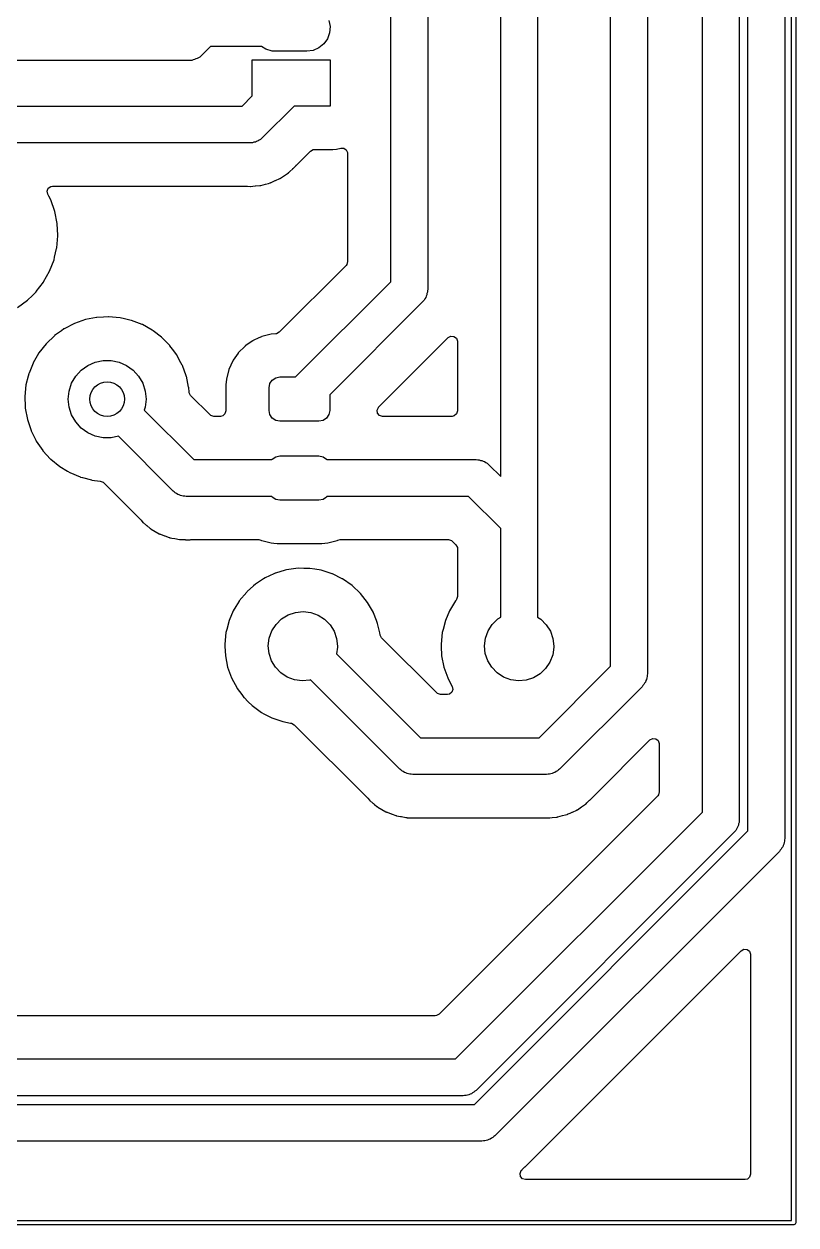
# Model space of a CAD drawing. Extents: x 86.3 to 160.1, y -151.8 to -76.2.
# Drawn here: x 142.22 to 160.07, y -151.81 to -124.04 of the extents above; entities that cross this region are included whole.
import ezdxf

# ---------------------------------------------------------------- set-up
doc = ezdxf.new("R2010")
doc.units = 0
doc.layers.add('BLACK', color=7, linetype='CONTINUOUS')

msp = doc.modelspace()

# ---------------------------------------------------------------- linework, layer by layer
at = {"layer": 'BLACK', "linetype": 'CONTINUOUS'}
for p, q in [((159.97, -151.715), (159.97, -76.25)), ((160.07, -76.2), (160.07, -151.765)), ((159.81, -78.74), (159.81, -142.875)), ((158.96, -142.699), (158.96, -78.916)), ((157.91, -142.264), (157.91, -79.351)), ((158.76, -79.1749), (158.76, -142.44)), ((150.705, -129.999), (150.705, -122.731)), ((151.555, -122.555), (151.555, -130.175)), ((153.245, -134.506), (153.245, -122.731)), ((154.095, -122.555), (154.095, -137.758)), ((155.785, -138.889), (155.785, -122.731)), ((156.635, -122.555), (156.635, -139.065)), ((149.27, -123.959), (149.299, -124.101)), ((149.299, -124.101), (149.288, -124.246)), ((149.239, -124.383), (149.155, -124.501)), ((149.288, -124.246), (149.239, -124.383)), ((146.536, -124.56), (146.335, -124.761)), ((147.715, -124.56), (146.536, -124.56)), ((147.817, -124.623), (147.715, -124.56)), ((147.957, -124.664), (147.817, -124.623)), ((148.035, -124.67), (147.957, -124.664)), ((148.765, -124.67), (148.035, -124.67)), ((148.909, -124.65), (148.765, -124.67)), ((149.042, -124.592), (148.909, -124.65)), ((149.155, -124.501), (149.042, -124.592)), ((146.034, -124.885), (141.26, -124.885)), ((146.067, -124.88), (146.034, -124.885)), ((146.101, -124.88), (146.067, -124.88)), ((146.133, -124.869), (146.101, -124.88)), ((146.166, -124.864), (146.133, -124.869)), ((146.196, -124.849), (146.166, -124.864)), ((146.227, -124.839), (146.196, -124.849)), ((146.254, -124.819), (146.227, -124.839)), ((146.284, -124.804), (146.254, -124.819)), ((146.308, -124.78), (146.284, -124.804)), ((146.335, -124.761), (146.308, -124.78)), ((147.5, -125.704), (147.5, -124.87)), ((147.5, -124.87), (149.3, -124.87)), ((149.3, -124.87), (149.3, -125.94)), ((147.264, -125.94), (147.5, -125.704)), ((141.902, -125.94), (147.264, -125.94)), ((148.466, -125.94), (147.74, -126.666)), ((149.3, -125.94), (148.466, -125.94)), ((147.44, -126.79), (141.898, -126.79)), ((147.473, -126.785), (147.44, -126.79)), ((147.506, -126.785), (147.473, -126.785)), ((147.538, -126.774), (147.506, -126.785)), ((147.571, -126.769), (147.538, -126.774)), ((147.601, -126.754), (147.571, -126.769)), ((147.633, -126.744), (147.601, -126.754)), ((147.66, -126.724), (147.633, -126.744)), ((147.689, -126.709), (147.66, -126.724)), ((147.713, -126.685), (147.689, -126.709)), ((147.74, -126.666), (147.713, -126.685)), ((149.446, -126.932), (149.478, -126.929)), ((149.478, -126.929), (149.52, -126.918)), ((149.52, -126.918), (149.544, -126.911)), ((149.544, -126.911), (149.615, -126.911)), ((149.615, -126.911), (149.674, -126.95)), ((148.528, -127.293), (148.844, -126.977)), ((148.844, -126.977), (148.906, -126.943)), ((148.906, -126.943), (148.933, -126.94)), ((148.933, -126.94), (149.358, -126.94)), ((149.358, -126.94), (149.361, -126.94)), ((149.361, -126.94), (149.446, -126.932)), ((149.361, -126.94), (149.361, -126.94)), ((149.674, -126.95), (149.703, -127.015)), ((149.703, -127.015), (149.704, -127.032)), ((149.704, -127.032), (149.704, -129.532)), ((148.245, -127.541), (148.336, -127.48)), ((148.336, -127.48), (148.34, -127.476)), ((148.34, -127.476), (148.344, -127.473)), ((148.344, -127.473), (148.344, -127.473)), ((148.344, -127.473), (148.345, -127.473)), ((148.345, -127.472), (148.348, -127.47)), ((148.345, -127.473), (148.345, -127.472)), ((148.348, -127.47), (148.352, -127.467)), ((148.352, -127.467), (148.37, -127.45)), ((148.37, -127.45), (148.434, -127.387)), ((148.434, -127.387), (148.436, -127.385)), ((148.436, -127.385), (148.45, -127.372)), ((148.45, -127.372), (148.511, -127.313)), ((148.511, -127.313), (148.516, -127.307)), ((148.516, -127.307), (148.528, -127.293)), ((147.7, -127.772), (147.807, -127.743)), ((147.807, -127.743), (147.808, -127.742)), ((147.808, -127.742), (147.875, -127.725)), ((147.875, -127.725), (147.91, -127.716)), ((147.91, -127.716), (147.915, -127.714)), ((147.91, -127.716), (147.91, -127.716)), ((147.915, -127.714), (147.92, -127.712)), ((147.92, -127.712), (147.924, -127.711)), ((147.924, -127.711), (147.929, -127.709)), ((147.929, -127.709), (147.934, -127.708)), ((147.934, -127.708), (147.939, -127.705)), ((147.939, -127.705), (147.981, -127.685)), ((147.939, -127.705), (147.939, -127.705)), ((147.981, -127.685), (148.033, -127.661)), ((148.033, -127.661), (148.035, -127.66)), ((148.035, -127.66), (148.135, -127.615)), ((148.135, -127.615), (148.14, -127.612)), ((148.14, -127.612), (148.144, -127.61)), ((148.144, -127.61), (148.148, -127.607)), ((148.148, -127.607), (148.153, -127.605)), ((148.153, -127.605), (148.243, -127.542)), ((148.243, -127.542), (148.245, -127.541)), ((142.756, -127.905), (142.782, -127.839)), ((142.77, -127.975), (142.756, -127.905)), ((142.796, -128.025), (142.77, -127.975)), ((142.782, -127.839), (142.84, -127.798)), ((142.839, -128.109), (142.796, -128.025)), ((142.84, -127.798), (142.882, -127.79)), ((142.882, -127.79), (147.384, -127.79)), ((147.384, -127.79), (147.393, -127.791)), ((147.393, -127.791), (147.454, -127.795)), ((147.454, -127.795), (147.454, -127.795)), ((147.454, -127.795), (147.46, -127.796)), ((147.46, -127.796), (147.513, -127.79)), ((147.513, -127.79), (147.569, -127.785)), ((147.569, -127.785), (147.571, -127.785)), ((147.571, -127.785), (147.675, -127.776)), ((147.675, -127.776), (147.681, -127.775)), ((147.675, -127.776), (147.675, -127.776)), ((147.681, -127.775), (147.686, -127.774)), ((147.686, -127.774), (147.69, -127.773)), ((147.69, -127.773), (147.695, -127.772)), ((147.695, -127.772), (147.7, -127.772)), ((142.933, -128.376), (142.839, -128.109)), ((142.988, -128.654), (142.933, -128.376)), ((142.989, -128.658), (142.988, -128.654)), ((143.003, -128.925), (142.989, -128.658)), ((142.989, -128.658), (142.989, -128.658)), ((142.98, -129.219), (143.004, -128.936)), ((143.004, -128.936), (143.003, -128.925)), ((142.93, -129.434), (142.976, -129.233)), ((142.976, -129.233), (142.98, -129.219)), ((142.813, -129.759), (142.916, -129.495)), ((142.916, -129.495), (142.93, -129.434)), ((149.668, -129.621), (148.121, -131.168)), ((149.684, -129.6), (149.668, -129.621)), ((149.704, -129.532), (149.684, -129.6)), ((142.675, -130.006), (142.813, -129.759)), ((142.409, -130.324), (142.503, -130.231)), ((142.503, -130.231), (142.506, -130.227)), ((142.506, -130.227), (142.672, -130.009)), ((142.506, -130.227), (142.506, -130.227)), ((142.672, -130.009), (142.675, -130.006)), ((142.672, -130.009), (142.672, -130.009)), ((148.501, -132.202), (150.705, -129.999)), ((151.55, -130.241), (151.539, -130.273)), ((151.555, -130.175), (151.55, -130.208)), ((151.55, -130.208), (151.55, -130.241)), ((142.074, -130.598), (142.301, -130.43)), ((142.301, -130.43), (142.314, -130.417)), ((142.314, -130.417), (142.409, -130.324)), ((151.431, -130.476), (149.29, -132.616)), ((151.45, -130.448), (151.431, -130.476)), ((151.474, -130.425), (151.45, -130.448)), ((151.489, -130.395), (151.474, -130.425)), ((151.509, -130.368), (151.489, -130.395)), ((151.519, -130.336), (151.509, -130.368)), ((151.534, -130.306), (151.519, -130.336)), ((151.539, -130.273), (151.534, -130.306)), ((144.061, -130.816), (143.906, -130.825)), ((144.17, -130.81), (144.061, -130.816)), ((144.175, -130.81), (144.17, -130.81)), ((144.17, -130.81), (144.17, -130.81)), ((144.443, -130.833), (144.175, -130.81)), ((143.146, -131.093), (143.091, -131.132)), ((143.149, -131.09), (143.146, -131.093)), ((143.146, -131.093), (143.146, -131.093)), ((143.388, -130.966), (143.149, -131.09)), ((143.642, -130.877), (143.388, -130.966)), ((143.647, -130.876), (143.642, -130.877)), ((143.902, -130.826), (143.647, -130.876)), ((143.647, -130.876), (143.647, -130.876)), ((143.906, -130.825), (143.902, -130.826)), ((143.902, -130.826), (143.902, -130.826)), ((144.546, -130.857), (144.443, -130.833)), ((144.701, -130.893), (144.546, -130.857)), ((144.705, -130.894), (144.701, -130.893)), ((144.701, -130.893), (144.701, -130.893)), ((144.767, -130.918), (144.705, -130.894)), ((144.952, -130.989), (144.767, -130.918)), ((144.956, -130.991), (144.952, -130.989)), ((144.952, -130.989), (144.952, -130.989)), ((144.96, -130.993), (144.956, -130.991)), ((145.187, -131.12), (144.96, -130.993)), ((144.96, -130.993), (144.96, -130.993)), ((142.927, -131.25), (142.743, -131.426)), ((142.93, -131.247), (142.927, -131.25)), ((142.927, -131.25), (142.927, -131.25)), ((143.091, -131.132), (142.93, -131.247)), ((145.191, -131.122), (145.187, -131.12)), ((145.21, -131.137), (145.191, -131.122)), ((145.399, -131.281), (145.21, -131.137)), ((145.405, -131.286), (145.399, -131.281)), ((145.594, -131.478), (145.405, -131.286)), ((147.513, -131.365), (147.339, -131.486)), ((147.518, -131.362), (147.513, -131.365)), ((147.513, -131.365), (147.513, -131.365)), ((147.651, -131.301), (147.518, -131.362)), ((147.716, -131.271), (147.651, -131.301)), ((147.721, -131.269), (147.716, -131.271)), ((147.716, -131.271), (147.716, -131.271)), ((147.937, -131.213), (147.721, -131.269)), ((148.042, -131.205), (147.937, -131.213)), ((148.058, -131.202), (148.042, -131.205)), ((148.121, -131.168), (148.058, -131.202)), ((150.422, -132.899), (152.029, -131.292)), ((152.029, -131.292), (152.092, -131.258)), ((152.092, -131.258), (152.163, -131.263)), ((152.163, -131.263), (152.219, -131.305)), ((152.219, -131.305), (152.244, -131.372)), ((152.244, -131.372), (152.244, -131.381)), ((142.569, -131.644), (142.529, -131.713)), ((142.736, -131.433), (142.569, -131.644)), ((142.743, -131.426), (142.736, -131.433)), ((145.596, -131.481), (145.594, -131.478)), ((145.652, -131.557), (145.596, -131.481)), ((145.596, -131.481), (145.596, -131.481)), ((145.754, -131.694), (145.652, -131.557)), ((147.174, -131.652), (147.061, -131.813)), ((147.177, -131.647), (147.174, -131.652)), ((147.174, -131.652), (147.174, -131.652)), ((147.335, -131.489), (147.177, -131.647)), ((147.339, -131.486), (147.335, -131.489)), ((147.339, -131.486), (147.339, -131.486)), ((152.244, -131.381), (152.244, -132.988)), ((142.432, -131.881), (142.338, -132.113)), ((142.434, -131.877), (142.432, -131.881)), ((142.436, -131.873), (142.434, -131.877)), ((142.529, -131.713), (142.436, -131.873)), ((142.436, -131.873), (142.436, -131.873)), ((143.695, -131.936), (143.867, -131.859)), ((143.867, -131.859), (144.051, -131.82)), ((144.051, -131.82), (144.239, -131.82)), ((144.239, -131.82), (144.423, -131.859)), ((144.423, -131.859), (144.595, -131.936)), ((145.756, -131.698), (145.754, -131.694)), ((145.85, -131.873), (145.756, -131.698)), ((145.882, -131.931), (145.85, -131.873)), ((145.883, -131.935), (145.882, -131.931)), ((147.049, -131.83), (146.956, -132.033)), ((147.061, -131.813), (147.049, -131.83)), ((142.319, -132.183), (142.268, -132.387)), ((142.332, -132.131), (142.319, -132.183)), ((142.333, -132.126), (142.332, -132.131)), ((142.332, -132.131), (142.332, -132.131)), ((142.338, -132.113), (142.333, -132.126)), ((143.323, -132.349), (143.417, -132.186)), ((143.417, -132.186), (143.543, -132.046)), ((143.543, -132.046), (143.695, -131.936)), ((144.595, -131.936), (144.747, -132.046)), ((144.747, -132.046), (144.873, -132.186)), ((144.873, -132.186), (144.967, -132.349)), ((145.971, -132.174), (145.883, -131.935)), ((145.883, -131.935), (145.883, -131.935)), ((145.975, -132.183), (145.971, -132.174)), ((145.976, -132.188), (145.975, -132.183)), ((146.029, -132.435), (145.976, -132.188)), ((146.956, -132.033), (146.901, -132.25)), ((148.044, -132.222), (148.14, -132.202)), ((148.14, -132.202), (148.501, -132.202)), ((142.268, -132.387), (142.241, -132.655)), ((143.265, -132.528), (143.323, -132.349)), ((144.967, -132.349), (145.025, -132.528)), ((146.031, -132.447), (146.029, -132.435)), ((146.032, -132.451), (146.031, -132.447)), ((146.039, -132.549), (146.032, -132.451)), ((146.89, -132.387), (146.889, -132.39)), ((146.889, -132.39), (146.889, -132.988)), ((146.901, -132.255), (146.89, -132.387)), ((146.901, -132.25), (146.901, -132.255)), ((147.89, -132.452), (147.909, -132.357)), ((147.89, -132.977), (147.89, -132.452)), ((147.909, -132.357), (147.963, -132.276)), ((147.963, -132.276), (148.044, -132.222)), ((142.241, -132.655), (142.241, -132.66)), ((142.241, -132.66), (142.25, -132.885)), ((143.245, -132.715), (143.265, -132.528)), ((143.265, -132.902), (143.245, -132.715)), ((145.025, -132.528), (145.045, -132.715)), ((145.045, -132.715), (145.025, -132.902)), ((146.041, -132.567), (146.039, -132.549)), ((146.075, -132.629), (146.041, -132.567)), ((146.524, -133.078), (146.075, -132.629)), ((149.29, -132.616), (149.29, -132.977)), ((142.25, -132.885), (142.251, -132.924)), ((142.251, -132.924), (142.3, -133.189)), ((143.323, -133.081), (143.265, -132.902)), ((145.025, -132.902), (145.003, -132.972)), ((145.003, -132.972), (146.146, -134.115)), ((146.889, -132.988), (146.869, -133.057)), ((147.909, -133.073), (147.89, -132.977)), ((149.29, -132.977), (149.271, -133.073)), ((150.386, -132.971), (150.415, -132.906)), ((150.396, -133.041), (150.386, -132.971)), ((150.443, -133.094), (150.396, -133.041)), ((150.415, -132.906), (150.422, -132.899)), ((152.244, -132.988), (152.224, -133.057)), ((142.3, -133.189), (142.385, -133.444)), ((143.417, -133.244), (143.323, -133.081)), ((143.543, -133.384), (143.417, -133.244)), ((146.545, -133.094), (146.524, -133.078)), ((146.613, -133.114), (146.545, -133.094)), ((146.763, -133.114), (146.613, -133.114)), ((146.816, -133.103), (146.763, -133.114)), ((146.869, -133.057), (146.816, -133.103)), ((147.963, -133.154), (147.909, -133.073)), ((148.044, -133.208), (147.963, -133.154)), ((148.14, -133.227), (148.044, -133.208)), ((149.04, -133.227), (148.14, -133.227)), ((149.136, -133.208), (149.04, -133.227)), ((149.217, -133.154), (149.136, -133.208)), ((149.271, -133.073), (149.217, -133.154)), ((150.511, -133.114), (150.443, -133.094)), ((152.118, -133.114), (150.511, -133.114)), ((152.171, -133.103), (152.118, -133.114)), ((152.224, -133.057), (152.171, -133.103)), ((142.385, -133.444), (142.387, -133.448)), ((142.387, -133.448), (142.387, -133.448)), ((142.387, -133.448), (142.494, -133.663)), ((143.695, -133.494), (143.543, -133.384)), ((143.867, -133.571), (143.695, -133.494)), ((144.051, -133.61), (143.867, -133.571)), ((144.404, -133.575), (144.239, -133.61)), ((145.669, -134.841), (144.404, -133.575)), ((142.494, -133.663), (142.505, -133.685)), ((142.505, -133.685), (142.658, -133.906)), ((144.239, -133.61), (144.051, -133.61)), ((142.658, -133.906), (142.661, -133.91)), ((142.661, -133.91), (142.838, -134.101)), ((142.838, -134.101), (142.838, -134.101)), ((142.838, -134.101), (142.841, -134.104)), ((142.841, -134.104), (143.049, -134.274)), ((146.146, -134.115), (147.954, -134.115)), ((147.954, -134.115), (147.963, -134.101)), ((147.963, -134.101), (148.044, -134.047)), ((148.044, -134.047), (148.14, -134.028)), ((148.14, -134.028), (149.04, -134.028)), ((149.04, -134.028), (149.136, -134.047)), ((149.136, -134.047), (149.217, -134.101)), ((149.217, -134.101), (149.226, -134.115)), ((149.226, -134.115), (152.677, -134.115)), ((152.677, -134.115), (152.711, -134.12)), ((152.711, -134.12), (152.744, -134.12)), ((152.744, -134.12), (152.776, -134.131)), ((152.776, -134.131), (152.809, -134.136)), ((152.809, -134.136), (152.839, -134.151)), ((152.839, -134.151), (152.87, -134.161)), ((143.049, -134.274), (143.053, -134.276)), ((143.053, -134.276), (143.053, -134.276)), ((143.053, -134.276), (143.229, -134.382)), ((143.229, -134.382), (143.28, -134.413)), ((143.28, -134.413), (143.284, -134.414)), ((143.284, -134.414), (143.284, -134.414)), ((143.284, -134.414), (143.524, -134.516)), ((152.87, -134.161), (152.898, -134.181)), ((152.898, -134.181), (152.927, -134.196)), ((152.927, -134.196), (152.951, -134.22)), ((152.951, -134.22), (152.978, -134.239)), ((152.978, -134.239), (153.245, -134.506)), ((143.524, -134.516), (143.524, -134.516)), ((143.524, -134.516), (143.528, -134.518)), ((143.528, -134.518), (143.575, -134.53)), ((143.575, -134.53), (143.784, -134.585)), ((143.784, -134.585), (143.784, -134.585)), ((143.784, -134.585), (143.788, -134.587)), ((143.788, -134.587), (143.792, -134.587)), ((143.792, -134.587), (143.792, -134.587)), ((143.792, -134.587), (143.986, -134.61)), ((143.986, -134.61), (144.051, -134.638)), ((144.051, -134.638), (144.06, -134.646)), ((144.06, -134.646), (144.923, -135.509)), ((145.697, -134.86), (145.669, -134.841)), ((145.72, -134.884), (145.697, -134.86)), ((145.75, -134.899), (145.72, -134.884)), ((145.777, -134.919), (145.75, -134.899)), ((145.809, -134.929), (145.777, -134.919)), ((145.839, -134.944), (145.809, -134.929)), ((145.872, -134.949), (145.839, -134.944)), ((145.904, -134.96), (145.872, -134.949)), ((145.937, -134.96), (145.904, -134.96)), ((145.97, -134.965), (145.937, -134.96)), ((147.954, -134.965), (145.97, -134.965)), ((147.963, -134.979), (147.954, -134.965)), ((148.044, -135.033), (147.963, -134.979)), ((149.217, -134.979), (149.136, -135.033)), ((149.226, -134.965), (149.217, -134.979)), ((152.501, -134.965), (149.226, -134.965)), ((153.245, -135.709), (152.501, -134.965)), ((148.14, -135.052), (148.044, -135.033)), ((149.04, -135.052), (148.14, -135.052)), ((149.136, -135.033), (149.04, -135.052)), ((144.923, -135.509), (144.929, -135.515)), ((144.929, -135.515), (144.973, -135.566)), ((144.973, -135.566), (144.977, -135.569)), ((144.977, -135.569), (144.977, -135.569)), ((144.977, -135.569), (145.058, -135.635)), ((145.058, -135.635), (145.059, -135.637)), ((145.059, -135.637), (145.143, -135.708)), ((145.143, -135.708), (145.148, -135.71)), ((145.148, -135.71), (145.152, -135.713)), ((145.152, -135.713), (145.156, -135.716)), ((145.156, -135.716), (145.16, -135.719)), ((145.16, -135.719), (145.255, -135.774)), ((145.255, -135.774), (145.257, -135.774)), ((145.257, -135.774), (145.347, -135.828)), ((153.245, -137.758), (153.245, -135.709)), ((145.347, -135.828), (145.347, -135.828)), ((145.347, -135.828), (145.352, -135.83)), ((145.352, -135.83), (145.357, -135.832)), ((145.357, -135.832), (145.361, -135.834)), ((145.361, -135.834), (145.365, -135.836)), ((145.365, -135.836), (145.37, -135.839)), ((145.37, -135.839), (145.375, -135.841)), ((145.375, -135.841), (145.375, -135.841)), ((145.375, -135.841), (145.473, -135.876)), ((145.473, -135.876), (145.475, -135.877)), ((145.475, -135.877), (145.578, -135.916)), ((145.578, -135.916), (145.583, -135.917)), ((145.583, -135.917), (145.588, -135.918)), ((145.588, -135.918), (145.592, -135.919)), ((145.592, -135.919), (145.597, -135.921)), ((145.597, -135.921), (145.603, -135.922)), ((145.603, -135.922), (145.603, -135.922)), ((145.603, -135.922), (145.64, -135.929)), ((145.64, -135.929), (145.706, -135.941)), ((145.706, -135.941), (145.707, -135.941)), ((145.707, -135.941), (145.815, -135.962)), ((145.815, -135.962), (145.821, -135.962)), ((145.821, -135.962), (145.826, -135.963)), ((145.826, -135.963), (145.826, -135.963)), ((145.826, -135.963), (145.827, -135.963)), ((145.827, -135.963), (145.827, -135.963)), ((145.827, -135.963), (145.831, -135.964)), ((145.831, -135.964), (145.835, -135.964)), ((145.835, -135.964), (145.84, -135.964)), ((145.84, -135.964), (145.84, -135.965)), ((145.84, -135.965), (145.859, -135.965)), ((145.859, -135.965), (145.859, -135.965)), ((145.859, -135.965), (145.861, -135.965)), ((145.861, -135.965), (145.95, -135.965)), ((145.95, -135.965), (145.953, -135.966)), ((145.953, -135.966), (146.057, -135.968)), ((146.057, -135.968), (146.063, -135.967)), ((146.063, -135.967), (146.063, -135.967)), ((146.063, -135.967), (146.064, -135.967)), ((146.064, -135.967), (146.065, -135.967)), ((146.065, -135.967), (146.083, -135.965)), ((146.083, -135.965), (147.649, -135.965)), ((147.649, -135.965), (147.701, -135.977)), ((147.701, -135.977), (147.716, -135.984)), ((147.716, -135.984), (147.721, -135.986)), ((147.721, -135.986), (147.937, -136.042)), ((147.937, -136.042), (148.001, -136.047)), ((148.001, -136.047), (148.075, -136.053)), ((148.075, -136.053), (148.075, -136.053)), ((148.075, -136.053), (148.078, -136.053)), ((148.078, -136.053), (149.102, -136.053)), ((149.102, -136.053), (149.105, -136.053)), ((149.105, -136.053), (149.179, -136.047)), ((149.105, -136.053), (149.105, -136.053)), ((149.179, -136.047), (149.243, -136.042)), ((149.243, -136.042), (149.459, -135.986)), ((149.459, -135.986), (149.464, -135.984)), ((149.464, -135.984), (149.479, -135.977)), ((149.479, -135.977), (149.531, -135.965)), ((149.531, -135.965), (152.035, -135.965)), ((152.035, -135.965), (152.103, -135.986)), ((152.103, -135.986), (152.124, -136.002)), ((152.124, -136.002), (152.208, -136.086)), ((152.208, -136.086), (152.242, -136.148)), ((152.242, -136.148), (152.244, -136.175)), ((152.244, -136.175), (152.244, -137.283)), ((148.56, -136.628), (148.295, -136.664)), ((148.564, -136.628), (148.56, -136.628)), ((148.694, -136.63), (148.564, -136.628)), ((148.564, -136.628), (148.564, -136.628)), ((148.827, -136.631), (148.694, -136.63)), ((148.832, -136.632), (148.827, -136.631)), ((148.946, -136.651), (148.832, -136.632)), ((148.832, -136.632), (148.832, -136.632)), ((149.091, -136.674), (148.946, -136.651)), ((147.762, -136.872), (147.575, -136.995)), ((147.795, -136.851), (147.762, -136.872)), ((147.996, -136.758), (147.795, -136.851)), ((148.033, -136.741), (147.996, -136.758)), ((148.038, -136.739), (148.033, -136.741)), ((148.033, -136.741), (148.033, -136.741)), ((148.259, -136.674), (148.038, -136.739)), ((148.29, -136.665), (148.259, -136.674)), ((148.295, -136.664), (148.29, -136.665)), ((148.29, -136.665), (148.29, -136.665)), ((149.346, -136.756), (149.091, -136.674)), ((149.351, -136.758), (149.346, -136.756)), ((149.576, -136.869), (149.351, -136.758)), ((149.351, -136.758), (149.351, -136.758)), ((149.586, -136.874), (149.576, -136.869)), ((149.806, -137.027), (149.586, -136.874)), ((147.371, -137.176), (147.2, -137.382)), ((147.383, -137.165), (147.371, -137.176)), ((147.53, -137.034), (147.383, -137.165)), ((147.571, -136.998), (147.53, -137.034)), ((147.575, -136.995), (147.571, -136.998)), ((147.575, -136.995), (147.575, -136.995)), ((150.001, -137.21), (149.806, -137.027)), ((147.198, -137.386), (147.121, -137.511)), ((147.2, -137.382), (147.198, -137.386)), ((147.198, -137.386), (147.198, -137.386)), ((150.167, -137.42), (150.001, -137.21)), ((150.3, -137.653), (150.167, -137.42)), ((152.2, -137.382), (152.061, -137.61)), ((152.203, -137.378), (152.2, -137.382)), ((152.215, -137.363), (152.203, -137.378)), ((152.203, -137.378), (152.203, -137.378)), ((152.224, -137.351), (152.215, -137.363)), ((152.244, -137.283), (152.224, -137.351)), ((147.059, -137.615), (146.966, -137.838)), ((147.061, -137.61), (147.059, -137.615)), ((147.059, -137.615), (147.059, -137.615)), ((147.121, -137.511), (147.061, -137.61)), ((148.177, -137.8), (148.329, -137.706)), ((148.329, -137.706), (148.498, -137.649)), ((148.498, -137.649), (148.676, -137.63)), ((148.676, -137.63), (148.853, -137.651)), ((148.853, -137.651), (149.021, -137.711)), ((149.021, -137.711), (149.171, -137.807)), ((150.301, -137.657), (150.3, -137.653)), ((150.372, -137.838), (150.301, -137.657)), ((150.301, -137.657), (150.301, -137.657)), ((152.059, -137.615), (151.966, -137.838)), ((152.061, -137.61), (152.059, -137.615)), ((152.059, -137.615), (152.059, -137.615)), ((153.177, -137.8), (153.245, -137.758)), ((154.095, -137.758), (154.171, -137.807)), ((146.957, -137.862), (146.91, -138.044)), ((146.958, -137.857), (146.957, -137.862)), ((146.957, -137.862), (146.957, -137.862)), ((146.966, -137.838), (146.958, -137.857)), ((147.953, -138.074), (148.05, -137.924)), ((148.05, -137.924), (148.177, -137.8)), ((149.171, -137.807), (149.297, -137.933)), ((149.297, -137.933), (149.391, -138.084)), ((150.397, -137.902), (150.372, -137.838)), ((150.398, -137.907), (150.397, -137.902)), ((150.446, -138.121), (150.398, -137.907)), ((151.957, -137.862), (151.91, -138.044)), ((151.958, -137.857), (151.957, -137.862)), ((151.957, -137.862), (151.957, -137.862)), ((151.966, -137.838), (151.958, -137.857)), ((152.953, -138.074), (153.05, -137.924)), ((153.05, -137.924), (153.177, -137.8)), ((154.171, -137.807), (154.297, -137.933)), ((154.297, -137.933), (154.391, -138.084)), ((146.892, -138.116), (146.865, -138.383)), ((146.91, -138.044), (146.892, -138.116)), ((147.87, -138.419), (147.892, -138.242)), ((147.892, -138.242), (147.953, -138.074)), ((149.391, -138.084), (149.45, -138.253)), ((149.45, -138.253), (149.47, -138.43)), ((150.456, -138.163), (150.446, -138.121)), ((150.456, -138.167), (150.456, -138.163)), ((150.457, -138.173), (150.456, -138.167)), ((150.491, -138.235), (150.457, -138.173)), ((151.764, -139.508), (150.491, -138.235)), ((151.892, -138.116), (151.865, -138.383)), ((151.91, -138.044), (151.892, -138.116)), ((152.87, -138.419), (152.892, -138.242)), ((152.892, -138.242), (152.953, -138.074)), ((154.391, -138.084), (154.45, -138.253)), ((154.45, -138.253), (154.47, -138.43)), ((146.865, -138.383), (146.865, -138.387)), ((146.865, -138.387), (146.865, -138.387)), ((146.865, -138.387), (146.867, -138.426)), ((146.867, -138.426), (146.878, -138.65)), ((147.887, -138.596), (147.87, -138.419)), ((147.944, -138.766), (147.887, -138.596)), ((149.47, -138.452), (149.448, -138.607)), ((149.47, -138.43), (149.47, -138.452)), ((151.865, -138.383), (151.865, -138.387)), ((151.865, -138.387), (151.865, -138.387)), ((151.865, -138.387), (151.867, -138.426)), ((151.867, -138.426), (151.878, -138.65)), ((152.887, -138.596), (152.87, -138.419)), ((152.944, -138.766), (152.887, -138.596)), ((154.47, -138.452), (154.445, -138.629)), ((154.47, -138.43), (154.47, -138.452)), ((146.878, -138.65), (146.93, -138.913)), ((148.036, -138.918), (147.944, -138.766)), ((149.448, -138.607), (151.386, -140.545)), ((151.878, -138.65), (151.93, -138.913)), ((153.036, -138.918), (152.944, -138.766)), ((154.382, -138.796), (154.283, -138.944)), ((154.445, -138.629), (154.382, -138.796)), ((146.93, -138.913), (147.021, -139.164)), ((148.16, -139.046), (148.036, -138.918)), ((148.309, -139.144), (148.16, -139.046)), ((148.476, -139.206), (148.309, -139.144)), ((151.93, -138.913), (152.021, -139.164)), ((153.16, -139.046), (153.036, -138.918)), ((153.309, -139.144), (153.16, -139.046)), ((153.476, -139.206), (153.309, -139.144)), ((154.154, -139.067), (154, -139.159)), ((154.129, -140.545), (155.785, -138.889)), ((154.283, -138.944), (154.154, -139.067)), ((156.63, -139.131), (156.619, -139.163)), ((156.635, -139.065), (156.63, -139.098)), ((156.63, -139.098), (156.63, -139.131)), ((147.021, -139.164), (147.147, -139.4)), ((147.147, -139.4), (147.15, -139.404)), ((147.15, -139.404), (147.15, -139.404)), ((147.15, -139.404), (147.255, -139.544)), ((148.653, -139.23), (148.476, -139.206)), ((148.831, -139.214), (148.653, -139.23)), ((148.847, -139.208), (148.831, -139.214)), ((150.909, -141.271), (148.847, -139.208)), ((152.021, -139.164), (152.023, -139.169)), ((152.023, -139.169), (152.125, -139.359)), ((152.14, -139.428), (152.114, -139.495)), ((152.125, -139.359), (152.14, -139.428)), ((153.653, -139.23), (153.476, -139.206)), ((153.831, -139.214), (153.653, -139.23)), ((154, -139.159), (153.831, -139.214)), ((156.511, -139.366), (154.606, -141.271)), ((156.53, -139.338), (156.511, -139.366)), ((156.554, -139.315), (156.53, -139.338)), ((156.569, -139.285), (156.554, -139.315)), ((156.589, -139.258), (156.569, -139.285)), ((156.599, -139.226), (156.589, -139.258)), ((156.614, -139.196), (156.599, -139.226)), ((156.619, -139.163), (156.614, -139.196)), ((147.255, -139.544), (147.307, -139.615)), ((147.307, -139.615), (147.311, -139.618)), ((147.311, -139.618), (147.311, -139.618)), ((147.311, -139.618), (147.408, -139.714)), ((151.785, -139.524), (151.764, -139.508)), ((151.853, -139.544), (151.785, -139.524)), ((152.014, -139.544), (151.853, -139.544)), ((152.057, -139.537), (152.014, -139.544)), ((152.114, -139.495), (152.057, -139.537)), ((147.408, -139.714), (147.497, -139.803)), ((147.497, -139.803), (147.713, -139.961)), ((147.713, -139.961), (147.717, -139.963)), ((147.717, -139.963), (147.717, -139.963)), ((147.717, -139.963), (147.769, -139.991)), ((147.769, -139.991), (147.95, -140.086)), ((147.95, -140.086), (148.203, -140.174)), ((148.203, -140.174), (148.382, -140.208)), ((148.382, -140.208), (148.406, -140.213)), ((148.406, -140.213), (148.471, -140.247)), ((148.471, -140.247), (150.163, -141.939)), ((151.386, -140.545), (154.129, -140.545)), ((155.393, -141.898), (156.694, -140.597)), ((156.694, -140.597), (156.757, -140.563)), ((156.757, -140.563), (156.828, -140.568)), ((156.828, -140.568), (156.884, -140.61)), ((156.884, -140.61), (156.909, -140.677)), ((156.909, -140.677), (156.909, -140.686)), ((156.909, -140.686), (156.909, -141.797)), ((150.937, -141.29), (150.909, -141.271)), ((150.96, -141.314), (150.937, -141.29)), ((150.99, -141.329), (150.96, -141.314)), ((151.017, -141.349), (150.99, -141.329)), ((151.049, -141.359), (151.017, -141.349)), ((151.079, -141.374), (151.049, -141.359)), ((151.112, -141.379), (151.079, -141.374)), ((154.436, -141.374), (154.403, -141.379)), ((154.466, -141.359), (154.436, -141.374)), ((154.498, -141.349), (154.466, -141.359)), ((154.525, -141.329), (154.498, -141.349)), ((154.555, -141.314), (154.525, -141.329)), ((154.578, -141.29), (154.555, -141.314)), ((154.606, -141.271), (154.578, -141.29)), ((151.144, -141.39), (151.112, -141.379)), ((151.177, -141.39), (151.144, -141.39)), ((151.21, -141.395), (151.177, -141.39)), ((154.305, -141.395), (151.21, -141.395)), ((154.338, -141.39), (154.305, -141.395)), ((154.371, -141.39), (154.338, -141.39)), ((154.403, -141.379), (154.371, -141.39)), ((156.873, -141.887), (151.822, -146.938)), ((155.301, -141.99), (155.373, -141.922)), ((155.373, -141.922), (155.376, -141.918)), ((155.376, -141.918), (155.381, -141.912)), ((155.381, -141.912), (155.393, -141.898)), ((156.889, -141.866), (156.873, -141.887)), ((156.909, -141.797), (156.889, -141.866)), ((150.163, -141.939), (150.169, -141.945)), ((150.169, -141.945), (150.208, -141.99)), ((150.208, -141.99), (150.213, -141.996)), ((150.213, -141.996), (150.217, -141.999)), ((150.217, -141.999), (150.217, -141.999)), ((150.217, -141.999), (150.298, -142.065)), ((150.298, -142.065), (150.299, -142.067)), ((150.299, -142.067), (150.329, -142.092)), ((150.329, -142.092), (150.383, -142.138)), ((150.383, -142.138), (150.388, -142.14)), ((150.388, -142.14), (150.392, -142.143)), ((150.392, -142.143), (150.396, -142.146)), ((150.396, -142.146), (150.4, -142.149)), ((150.4, -142.149), (150.404, -142.152)), ((150.404, -142.152), (150.404, -142.152)), ((150.404, -142.152), (150.495, -142.204)), ((150.495, -142.204), (150.497, -142.204)), ((150.497, -142.204), (150.587, -142.258)), ((155.018, -142.21), (155.109, -142.147)), ((155.109, -142.147), (155.11, -142.146)), ((155.11, -142.146), (155.201, -142.085)), ((155.201, -142.085), (155.205, -142.081)), ((155.205, -142.081), (155.209, -142.078)), ((155.209, -142.078), (155.21, -142.078)), ((155.21, -142.077), (155.214, -142.075)), ((155.21, -142.078), (155.21, -142.077)), ((155.21, -142.078), (155.21, -142.078)), ((155.214, -142.075), (155.217, -142.072)), ((155.217, -142.072), (155.236, -142.055)), ((155.236, -142.055), (155.299, -141.992)), ((155.299, -141.992), (155.301, -141.99)), ((150.587, -142.258), (150.587, -142.258)), ((150.587, -142.258), (150.592, -142.26)), ((150.592, -142.26), (150.597, -142.262)), ((150.597, -142.262), (150.601, -142.264)), ((150.601, -142.264), (150.605, -142.266)), ((150.605, -142.266), (150.61, -142.269)), ((150.61, -142.269), (150.615, -142.271)), ((150.615, -142.271), (150.615, -142.271)), ((150.615, -142.271), (150.713, -142.306)), ((150.713, -142.306), (150.715, -142.307)), ((150.715, -142.307), (150.737, -142.315)), ((150.737, -142.315), (150.818, -142.346)), ((150.818, -142.346), (150.823, -142.347)), ((150.823, -142.347), (150.828, -142.348)), ((150.828, -142.348), (150.832, -142.349)), ((150.832, -142.349), (150.837, -142.351)), ((150.837, -142.351), (150.925, -142.367)), ((150.925, -142.367), (150.946, -142.371)), ((150.946, -142.371), (150.947, -142.371)), ((150.947, -142.371), (151.05, -142.391)), ((151.05, -142.391), (151.055, -142.392)), ((151.055, -142.392), (151.061, -142.392)), ((151.061, -142.392), (151.066, -142.393)), ((151.066, -142.393), (151.066, -142.393)), ((151.066, -142.393), (151.067, -142.393)), ((151.067, -142.393), (151.067, -142.393)), ((151.067, -142.393), (151.071, -142.394)), ((151.071, -142.394), (151.075, -142.394)), ((151.075, -142.394), (151.08, -142.394)), ((151.08, -142.394), (151.08, -142.395)), ((151.08, -142.395), (151.099, -142.395)), ((151.099, -142.395), (151.099, -142.395)), ((151.099, -142.395), (151.101, -142.395)), ((151.101, -142.395), (151.19, -142.395)), ((151.19, -142.395), (151.193, -142.396)), ((151.193, -142.396), (151.297, -142.398)), ((151.297, -142.398), (151.303, -142.397)), ((151.303, -142.397), (151.303, -142.397)), ((151.303, -142.397), (151.304, -142.397)), ((151.304, -142.397), (151.305, -142.397)), ((151.305, -142.397), (151.323, -142.395)), ((151.323, -142.395), (154.25, -142.395)), ((152.199, -147.975), (157.91, -142.264)), ((154.25, -142.395), (154.259, -142.396)), ((154.259, -142.396), (154.32, -142.4)), ((154.32, -142.4), (154.32, -142.4)), ((154.32, -142.4), (154.325, -142.401)), ((154.325, -142.401), (154.378, -142.395)), ((154.378, -142.395), (154.435, -142.39)), ((154.435, -142.39), (154.436, -142.39)), ((154.436, -142.39), (154.541, -142.381)), ((154.541, -142.381), (154.546, -142.38)), ((154.541, -142.381), (154.541, -142.381)), ((154.546, -142.38), (154.551, -142.379)), ((154.551, -142.379), (154.556, -142.378)), ((154.556, -142.378), (154.56, -142.377)), ((154.56, -142.377), (154.566, -142.377)), ((154.566, -142.377), (154.672, -142.348)), ((154.672, -142.348), (154.674, -142.347)), ((154.674, -142.347), (154.741, -142.33)), ((154.741, -142.33), (154.775, -142.321)), ((154.775, -142.321), (154.78, -142.319)), ((154.775, -142.321), (154.775, -142.321)), ((154.78, -142.319), (154.785, -142.317)), ((154.785, -142.317), (154.789, -142.316)), ((154.789, -142.316), (154.794, -142.314)), ((154.794, -142.314), (154.799, -142.313)), ((154.799, -142.313), (154.804, -142.31)), ((154.804, -142.31), (154.846, -142.29)), ((154.804, -142.31), (154.804, -142.31)), ((154.846, -142.29), (154.899, -142.266)), ((154.899, -142.266), (154.9, -142.265)), ((154.9, -142.265), (155.001, -142.22)), ((155.001, -142.22), (155.005, -142.217)), ((155.005, -142.217), (155.009, -142.215)), ((155.009, -142.215), (155.013, -142.212)), ((155.013, -142.212), (155.018, -142.21)), ((158.76, -142.44), (158.755, -142.473)), ((158.755, -142.473), (158.755, -142.507)), ((152.634, -149.025), (158.96, -142.699)), ((158.636, -142.741), (152.676, -148.701)), ((158.655, -142.714), (158.636, -142.741)), ((158.679, -142.69), (158.655, -142.714)), ((158.694, -142.66), (158.679, -142.69)), ((158.714, -142.633), (158.694, -142.66)), ((158.724, -142.601), (158.714, -142.633)), ((158.739, -142.571), (158.724, -142.601)), ((158.744, -142.538), (158.739, -142.571)), ((158.755, -142.507), (158.744, -142.538)), ((159.774, -143.036), (159.764, -143.068)), ((159.789, -143.006), (159.774, -143.036)), ((159.794, -142.973), (159.789, -143.006)), ((159.805, -142.941), (159.794, -142.973)), ((159.81, -142.875), (159.805, -142.908)), ((159.805, -142.908), (159.805, -142.941)), ((159.686, -143.176), (153.111, -149.751)), ((159.705, -143.148), (159.686, -143.176)), ((159.729, -143.125), (159.705, -143.148)), ((159.744, -143.095), (159.729, -143.125)), ((159.764, -143.068), (159.744, -143.095)), ((153.898, -150.378), (158.804, -145.472)), ((158.804, -145.472), (158.867, -145.438)), ((158.867, -145.438), (158.938, -145.443)), ((158.938, -145.443), (158.994, -145.485)), ((158.994, -145.485), (159.019, -145.552)), ((159.019, -145.552), (159.019, -145.561)), ((159.019, -145.561), (159.019, -150.638)), ((151.732, -146.975), (136.558, -146.975)), ((151.759, -146.972), (151.732, -146.975)), ((151.822, -146.938), (151.759, -146.972)), ((136.091, -147.975), (152.199, -147.975)), ((152.375, -148.825), (135.915, -148.825)), ((152.408, -148.82), (152.375, -148.825)), ((152.442, -148.82), (152.408, -148.82)), ((152.473, -148.809), (152.442, -148.82)), ((152.506, -148.804), (152.473, -148.809)), ((152.536, -148.789), (152.506, -148.804)), ((152.568, -148.779), (152.536, -148.789)), ((152.595, -148.759), (152.568, -148.779)), ((152.625, -148.744), (152.595, -148.759)), ((152.649, -148.72), (152.625, -148.744)), ((152.676, -148.701), (152.649, -148.72)), ((135.656, -149.025), (152.634, -149.025)), ((152.81, -149.875), (135.48, -149.875)), ((152.843, -149.87), (152.81, -149.875)), ((152.876, -149.87), (152.843, -149.87)), ((152.908, -149.859), (152.876, -149.87)), ((152.941, -149.854), (152.908, -149.859)), ((152.971, -149.839), (152.941, -149.854)), ((153.003, -149.829), (152.971, -149.839)), ((153.03, -149.809), (153.003, -149.829)), ((153.06, -149.794), (153.03, -149.809)), ((153.083, -149.77), (153.06, -149.794)), ((153.111, -149.751), (153.083, -149.77)), ((153.73, -150.545), (153.74, -150.536)), ((153.74, -150.536), (153.741, -150.535)), ((153.741, -150.535), (153.804, -150.472)), ((153.804, -150.472), (153.806, -150.47)), ((153.806, -150.47), (153.878, -150.402)), ((153.878, -150.402), (153.881, -150.398)), ((153.881, -150.398), (153.886, -150.392)), ((153.886, -150.392), (153.898, -150.378)), ((153.69, -150.621), (153.719, -150.556)), ((153.7, -150.691), (153.69, -150.621)), ((153.746, -150.744), (153.7, -150.691)), ((153.719, -150.556), (153.73, -150.545)), ((153.814, -150.764), (153.746, -150.744)), ((158.893, -150.764), (153.814, -150.764)), ((158.946, -150.753), (158.893, -150.764)), ((158.999, -150.707), (158.946, -150.753)), ((159.019, -150.638), (158.999, -150.707)), ((160.02, -151.815), (86.36, -151.815)), ((86.41, -151.715), (159.97, -151.715)), ((160.055, -151.8), (160.02, -151.815)), ((160.07, -151.765), (160.055, -151.8))]:
    msp.add_line(p, q, dxfattribs=at)
at = {"layer": 'BLACK'}
msp.add_circle((144.145, -132.715), 0.4, dxfattribs=at)

doc.saveas('drawing.dxf')
